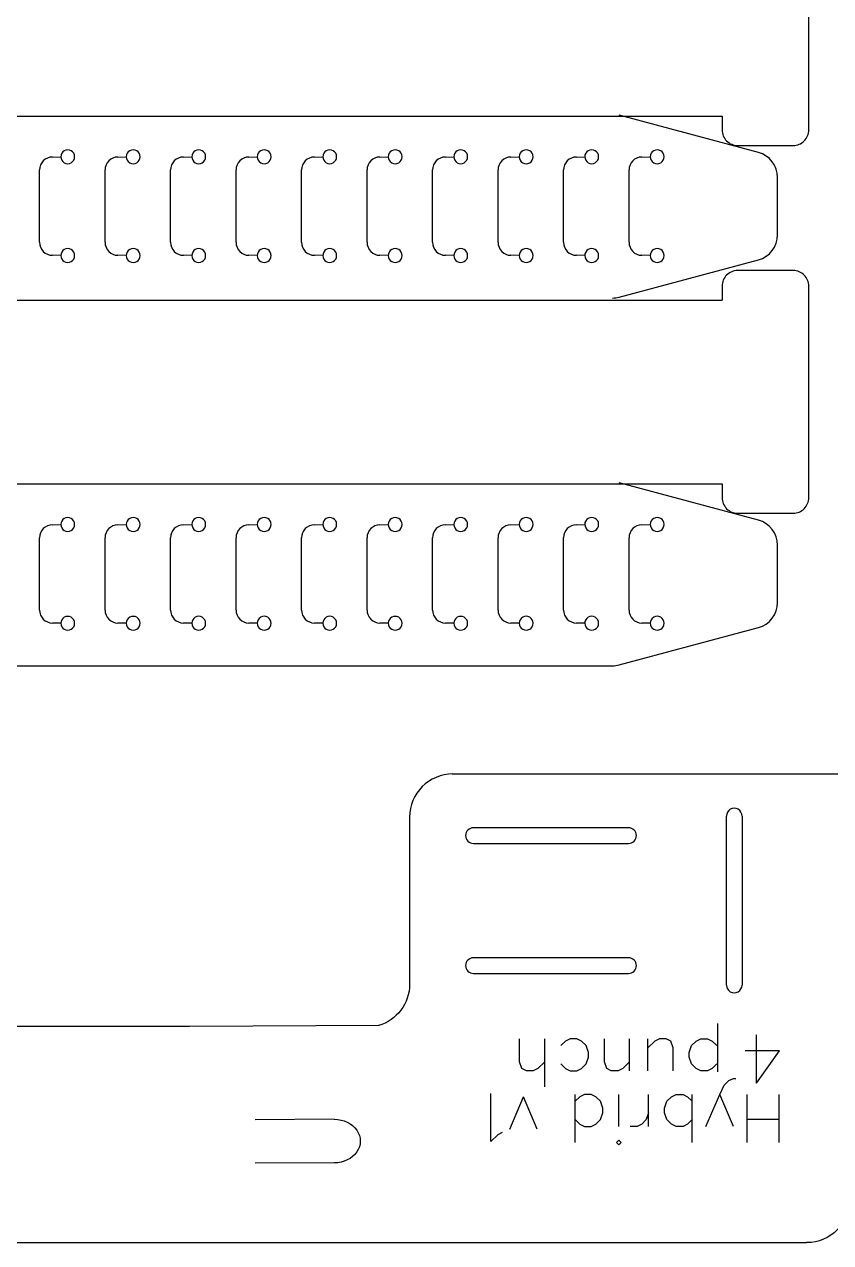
# Model space of a CAD drawing. Extents: x 8 to 984, y 25 to 710.
# Drawn here: x 296.5 to 389.6, y 32.1 to 172.6 of the extents above; entities that cross this region are included whole.
import ezdxf

# ---------------------------------------------------------------- set-up
doc = ezdxf.new("R2010")
doc.units = 0
doc.layers.add('Layer_1', color=7, linetype='CONTINUOUS')

msp = doc.modelspace()

# ---------------------------------------------------------------- linework, layer by layer
at = {"layer": 'Layer_1', "color": 7}
for p, q in [((387.048216, 160.447155), (387.048216, 184.847135)), ((21.761749, 162.047143), (377.04821, 162.047143)), ((381.238601, 157.846274), (365.183394, 162.14824)), ((377.04821, 162.047143), (377.04821, 160.447155)), ((378.848223, 158.647141), (385.248229, 158.647141)), ((383.462133, 148.352442), (383.462133, 154.948478)), ((365.183394, 141.152706), (381.238601, 145.454672)), ((385.248229, 144.216264), (378.848223, 144.216264)), ((377.04821, 142.41625), (377.04821, 140.816262)), ((387.048216, 118.016269), (387.048216, 142.41625)), ((34.461749, 140.816262), (377.04821, 140.816262)), ((21.761749, 119.616258), (377.04821, 119.616258)), ((381.238601, 115.415389), (365.183394, 119.717355)), ((377.04821, 119.616258), (377.04821, 118.016269)), ((378.848223, 116.216256), (385.248229, 116.216256)), ((383.462133, 105.921557), (383.462133, 112.517593)), ((365.183394, 98.721821), (381.238601, 103.023787)), ((21.820484, 98.619586), (364.406947, 98.619586)), ((345.920618, 86.132972), (378.295106, 86.132972)), ((378.295106, 86.132972), (386.801804, 86.132972)), ((386.801804, 86.132972), (395.696911, 86.162473)), ((340.992878, 81.127691), (340.992878, 61.894149)), ((315.599837, 56.995627), (65.413604, 56.995627)), ((337.479185, 57.106884), (315.599837, 56.995627)), ((190.347005, 32.051292), (378.295106, 32.051292)), ((378.295106, 32.051292), (386.801804, 32.051292))]:
    msp.add_line(p, q, dxfattribs=at)
at = {"layer": 'Layer_1', "color": 1}
for p, q in [((299.777018, 157.322399), (300.749414, 157.337745)), ((300.749309, 157.350471), (300.749309, 157.350471)), ((307.333994, 157.322399), (308.306391, 157.337745)), ((308.306285, 157.350471), (308.306285, 157.350471)), ((314.890997, 157.322399), (315.863367, 157.337745)), ((315.863288, 157.350471), (315.863288, 157.350471)), ((322.447973, 157.322399), (323.42037, 157.337745)), ((323.420264, 157.350471), (323.420264, 157.350471)), ((330.004949, 157.322399), (330.977346, 157.337745)), ((330.97724, 157.350471), (330.97724, 157.350471)), ((337.561925, 157.322399), (338.534322, 157.337745)), ((338.534216, 157.350471), (338.534216, 157.350471)), ((345.118902, 157.322399), (346.091298, 157.337745)), ((346.091193, 157.350471), (346.091193, 157.350471)), ((352.675904, 157.322399), (353.648275, 157.337745)), ((353.648195, 157.350471), (353.648195, 157.350471)), ((360.232881, 157.322399), (361.205277, 157.337745)), ((361.205171, 157.350471), (361.205171, 157.350471)), ((367.789857, 157.322399), (368.762254, 157.337745)), ((368.762148, 157.350471), (368.762148, 157.350471)), ((298.300801, 147.478364), (298.300801, 155.822582)), ((305.857778, 147.478364), (305.857778, 155.822582)), ((313.414754, 147.478364), (313.414754, 155.822582)), ((320.97173, 147.478364), (320.97173, 155.822582)), ((328.528706, 147.478364), (328.528706, 155.822582)), ((336.085683, 147.478364), (336.085683, 155.822582)), ((343.642685, 147.478364), (343.642685, 155.822582)), ((351.199662, 147.478364), (351.199662, 155.822582)), ((358.756638, 147.478364), (358.756638, 155.822582)), ((366.313614, 147.478364), (366.313614, 155.822582)), ((300.749414, 145.963149), (299.777018, 145.978494)), ((300.749309, 145.950475), (300.749309, 145.950475)), ((308.306391, 145.963149), (307.333994, 145.978494)), ((308.306285, 145.950475), (308.306285, 145.950475)), ((315.863367, 145.963149), (314.890997, 145.978494)), ((315.863288, 145.950475), (315.863288, 145.950475)), ((323.42037, 145.963149), (322.447973, 145.978494)), ((323.420264, 145.950475), (323.420264, 145.950475)), ((330.977346, 145.963149), (330.004949, 145.978494)), ((330.97724, 145.950475), (330.97724, 145.950475)), ((338.534322, 145.963149), (337.561925, 145.978494)), ((338.534216, 145.950475), (338.534216, 145.950475)), ((346.091298, 145.963149), (345.118902, 145.978494)), ((346.091193, 145.950475), (346.091193, 145.950475)), ((353.648275, 145.963149), (352.675904, 145.978494)), ((353.648195, 145.950475), (353.648195, 145.950475)), ((361.205277, 145.963149), (360.232881, 145.978494)), ((361.205171, 145.950475), (361.205171, 145.950475)), ((368.762254, 145.963149), (367.789857, 145.978494)), ((368.762148, 145.950475), (368.762148, 145.950475)), ((299.777018, 114.891514), (300.749414, 114.90686)), ((300.749309, 114.919586), (300.749309, 114.919586)), ((307.333994, 114.891514), (308.306391, 114.90686)), ((308.306285, 114.919586), (308.306285, 114.919586)), ((314.890997, 114.891514), (315.863367, 114.90686)), ((315.863288, 114.919586), (315.863288, 114.919586)), ((322.447973, 114.891514), (323.42037, 114.90686)), ((323.420264, 114.919586), (323.420264, 114.919586)), ((330.004949, 114.891514), (330.977346, 114.90686)), ((330.97724, 114.919586), (330.97724, 114.919586)), ((337.561925, 114.891514), (338.534322, 114.90686)), ((338.534216, 114.919586), (338.534216, 114.919586)), ((345.118902, 114.891514), (346.091298, 114.90686)), ((346.091193, 114.919586), (346.091193, 114.919586)), ((352.675904, 114.891514), (353.648275, 114.90686)), ((353.648195, 114.919586), (353.648195, 114.919586)), ((360.232881, 114.891514), (361.205277, 114.90686)), ((361.205171, 114.919586), (361.205171, 114.919586)), ((367.789857, 114.891514), (368.762254, 114.90686)), ((368.762148, 114.919586), (368.762148, 114.919586)), ((298.300801, 105.047479), (298.300801, 113.391697)), ((305.857778, 105.047479), (305.857778, 113.391697)), ((313.414754, 105.047479), (313.414754, 113.391697)), ((320.97173, 105.047479), (320.97173, 113.391697)), ((328.528706, 105.047479), (328.528706, 113.391697)), ((336.085683, 105.047479), (336.085683, 113.391697)), ((343.642685, 105.047479), (343.642685, 113.391697)), ((351.199662, 105.047479), (351.199662, 113.391697)), ((358.756638, 105.047479), (358.756638, 113.391697)), ((366.313614, 105.047479), (366.313614, 113.391697)), ((300.749414, 103.532263), (299.777018, 103.547609)), ((300.749309, 103.51959), (300.749309, 103.51959)), ((308.306391, 103.532263), (307.333994, 103.547609)), ((308.306285, 103.51959), (308.306285, 103.51959)), ((315.863367, 103.532263), (314.890997, 103.547609)), ((315.863288, 103.51959), (315.863288, 103.51959)), ((323.42037, 103.532263), (322.447973, 103.547609)), ((323.420264, 103.51959), (323.420264, 103.51959)), ((330.977346, 103.532263), (330.004949, 103.547609)), ((330.97724, 103.51959), (330.97724, 103.51959)), ((338.534322, 103.532263), (337.561925, 103.547609)), ((338.534216, 103.51959), (338.534216, 103.51959)), ((346.091298, 103.532263), (345.118902, 103.547609)), ((346.091193, 103.51959), (346.091193, 103.51959)), ((353.648275, 103.532263), (352.675904, 103.547609)), ((353.648195, 103.51959), (353.648195, 103.51959)), ((361.205277, 103.532263), (360.232881, 103.547609)), ((361.205171, 103.51959), (361.205171, 103.51959)), ((368.762254, 103.532263), (367.789857, 103.547609)), ((368.762148, 103.51959), (368.762148, 103.51959)), ((377.549511, 61.773605), (377.549511, 81.273608)), ((379.349524, 81.273608), (379.349524, 61.773605)), ((347.462628, 79.023618), (347.462628, 79.023618)), ((366.262624, 79.923598), (348.362609, 79.923598)), ((367.16263, 79.023618), (367.16263, 79.023618)), ((348.362609, 78.123611), (366.262624, 78.123611)), ((366.262624, 64.923602), (348.362609, 64.923602)), ((347.462628, 64.023595), (347.462628, 64.023595)), ((367.16263, 64.023595), (367.16263, 64.023595)), ((348.362609, 63.123615), (366.262624, 63.123615)), ((332.300046, 46.285135), (323.175334, 46.238383)), ((332.299649, 41.255432), (323.174328, 41.231884))]:
    msp.add_line(p, q, dxfattribs=at)
at = {"layer": 'Layer_1', "color": 5}
for p, q in [((376.547772, 51.762036), (376.547772, 57.318286)), ((353.682348, 52.9316), (353.682348, 55.577434)), ((356.592764, 50.021184), (356.592764, 55.577434)), ((358.974014, 55.31285), (358.444848, 54.783684)), ((359.503181, 55.577434), (358.974014, 55.31285)), ((360.296931, 55.577434), (359.503181, 55.577434)), ((360.826098, 55.31285), (360.296931, 55.577434)), ((361.355264, 54.783684), (360.826098, 55.31285)), ((363.471931, 52.9316), (363.471931, 55.577434)), ((366.382348, 51.873267), (366.382348, 55.577434)), ((368.499014, 51.873267), (368.499014, 55.577434)), ((369.292764, 55.31285), (368.499014, 54.5191)), ((369.821931, 55.577434), (369.292764, 55.31285)), ((370.615681, 55.577434), (369.821931, 55.577434)), ((371.144848, 55.31285), (370.615681, 55.577434)), ((371.409431, 54.5191), (371.144848, 55.31285)), ((373.526098, 54.783684), (374.055264, 55.31285)), ((374.055264, 55.31285), (374.584431, 55.577434)), ((374.584431, 55.577434), (375.378181, 55.577434)), ((375.378181, 55.577434), (375.907348, 55.31285)), ((375.907348, 55.31285), (376.436514, 54.783684)), ((381.021876, 50.466134), (381.021876, 56.022384)), ((361.619848, 53.989934), (361.355264, 54.783684)), ((361.355264, 52.667017), (361.619848, 53.460767)), ((361.619848, 53.460767), (361.619848, 53.989934)), ((371.409431, 51.873267), (371.409431, 54.5191)), ((373.261514, 53.989934), (373.526098, 54.783684)), ((373.261514, 53.460767), (373.261514, 53.989934)), ((373.526098, 52.667017), (373.261514, 53.460767)), ((383.667709, 54.1703), (379.698959, 54.1703)), ((381.021876, 50.466134), (383.667709, 54.1703)), ((353.946931, 52.13785), (353.682348, 52.9316)), ((354.476098, 51.873267), (353.946931, 52.13785)), ((355.799014, 52.13785), (355.269848, 51.873267)), ((356.592764, 52.9316), (355.799014, 52.13785)), ((358.444848, 52.667017), (358.974014, 52.13785)), ((358.974014, 52.13785), (359.503181, 51.873267)), ((360.296931, 51.873267), (360.826098, 52.13785)), ((360.826098, 52.13785), (361.355264, 52.667017)), ((363.736514, 52.13785), (363.471931, 52.9316)), ((364.265681, 51.873267), (363.736514, 52.13785)), ((365.588598, 52.13785), (365.059431, 51.873267)), ((366.382348, 52.9316), (365.588598, 52.13785)), ((374.055264, 52.13785), (373.526098, 52.667017)), ((374.584431, 51.873267), (374.055264, 52.13785)), ((375.907348, 52.13785), (375.378181, 51.873267)), ((376.436514, 52.667017), (375.907348, 52.13785)), ((355.269848, 51.873267), (354.476098, 51.873267)), ((359.503181, 51.873267), (360.296931, 51.873267)), ((365.059431, 51.873267), (364.265681, 51.873267)), ((375.378181, 51.873267), (374.584431, 51.873267)), ((377.302945, 50.211631), (377.832112, 50.740798)), ((377.832112, 50.740798), (378.361279, 51.005381)), ((378.361279, 51.005381), (378.625862, 51.005381)), ((350.368627, 43.708278), (350.368627, 49.264528)), ((376.773779, 49.153298), (377.302945, 50.211631)), ((352.55382, 45.153697), (354.14132, 48.857864)), ((355.72882, 45.153697), (354.14132, 48.857864)), ((360.105029, 43.597048), (360.105029, 49.153298)), ((360.634195, 48.888714), (360.105029, 48.359548)), ((361.163362, 49.153298), (360.634195, 48.888714)), ((361.957112, 49.153298), (361.163362, 49.153298)), ((362.486279, 48.888714), (361.957112, 49.153298)), ((363.015445, 48.359548), (362.486279, 48.888714)), ((363.280029, 47.565798), (363.015445, 48.359548)), ((365.132112, 45.449131), (365.132112, 49.153298)), ((368.571695, 45.449131), (368.571695, 49.153298)), ((370.423779, 47.565798), (370.688362, 48.359548)), ((370.688362, 48.359548), (371.217529, 48.888714)), ((371.217529, 48.888714), (371.746695, 49.153298)), ((371.746695, 49.153298), (372.540445, 49.153298)), ((372.540445, 49.153298), (373.069612, 48.888714)), ((373.069612, 48.888714), (373.598779, 48.359548)), ((373.598779, 43.597048), (373.598779, 49.153298)), ((375.186279, 45.449131), (376.773779, 49.153298)), ((378.361279, 45.449131), (376.773779, 49.153298)), ((379.948779, 43.597048), (379.948779, 49.153298)), ((383.652945, 43.597048), (383.652945, 49.153298)), ((363.015445, 46.242881), (363.280029, 47.036631)), ((363.280029, 47.036631), (363.280029, 47.565798)), ((368.571695, 47.036631), (368.307112, 46.242881)), ((370.423779, 47.036631), (370.423779, 47.565798)), ((370.688362, 46.242881), (370.423779, 47.036631)), ((360.105029, 46.242881), (360.634195, 45.713714)), ((360.634195, 45.713714), (361.163362, 45.449131)), ((361.163362, 45.449131), (361.957112, 45.449131)), ((361.957112, 45.449131), (362.486279, 45.713714)), ((362.486279, 45.713714), (363.015445, 46.242881)), ((367.248779, 45.449131), (366.455029, 45.449131)), ((367.777945, 45.713714), (367.248779, 45.449131)), ((368.307112, 46.242881), (367.777945, 45.713714)), ((371.217529, 45.713714), (370.688362, 46.242881)), ((371.746695, 45.449131), (371.217529, 45.713714)), ((372.540445, 45.449131), (371.746695, 45.449131)), ((373.069612, 45.713714), (372.540445, 45.449131)), ((373.598779, 46.242881), (373.069612, 45.713714)), ((383.652945, 46.242881), (379.948779, 46.242881)), ((351.162377, 44.502028), (350.368627, 43.708278)), ((351.691543, 44.766612), (351.162377, 44.502028)), ((365.132112, 43.861631), (364.867529, 43.597048)), ((364.867529, 43.597048), (365.132112, 43.332464)), ((365.396695, 43.597048), (365.132112, 43.861631)), ((365.132112, 43.332464), (365.396695, 43.597048))]:
    msp.add_line(p, q, dxfattribs=at)
at = {"layer": 'Layer_1', "color": 7}
for points in [[(377.04821, 160.447155), (377.04821, 159.969767), (377.237837, 159.511932), (377.575419, 159.17435)], [(386.521007, 159.174376), (386.858589, 159.511932), (387.048216, 159.969767), (387.048216, 160.447155)], [(377.575419, 159.17435), (377.912974, 158.836795), (378.370835, 158.647141), (378.848223, 158.647141)], [(385.248229, 158.647141), (385.725617, 158.647141), (386.183452, 158.836795), (386.521007, 159.174376)], [(383.462133, 154.948504), (383.462133, 156.30632), (382.550141, 157.494828), (381.238601, 157.846274)], [(381.238601, 145.454672), (382.550141, 145.806092), (383.462133, 146.994627), (383.462133, 148.352442)], [(377.575419, 143.689055), (377.237837, 143.351499), (377.04821, 142.893664), (377.04821, 142.41625)], [(378.848223, 144.216264), (378.370835, 144.216264), (377.912974, 144.026637), (377.575419, 143.689055)], [(386.521007, 143.689055), (386.183452, 144.02661), (385.725617, 144.216264), (385.248229, 144.216264)], [(387.048216, 142.41625), (387.048216, 142.893638), (386.858589, 143.351473), (386.521007, 143.689055)], [(364.406947, 141.050471), (364.669123, 141.050471), (364.930161, 141.08484), (365.183394, 141.152706)], [(377.04821, 118.016269), (377.04821, 117.538882), (377.237837, 117.081047), (377.575419, 116.743465)], [(377.575419, 116.743465), (377.912974, 116.405909), (378.370835, 116.216256), (378.848223, 116.216256)], [(385.248229, 116.216256), (385.725617, 116.216256), (386.183452, 116.405909), (386.521007, 116.743491)], [(386.521007, 116.743491), (386.858589, 117.081047), (387.048216, 117.538882), (387.048216, 118.016269)], [(383.462133, 112.517619), (383.462133, 113.875434), (382.550141, 115.063943), (381.238601, 115.415389)], [(381.238601, 103.023787), (382.550141, 103.375207), (383.462133, 104.563741), (383.462133, 105.921557)], [(364.406947, 98.619586), (364.669123, 98.619586), (364.930161, 98.653955), (365.183394, 98.721821)], [(345.993265, 86.127945), (343.223236, 86.127945), (340.992878, 83.897693), (340.992878, 81.127691)], [(340.997852, 61.894149), (340.997852, 59.617648), (339.490468, 57.709049), (337.416161, 57.100111)], [(391.802271, 37.051573), (391.802271, 34.281571), (389.572601, 32.051848), (386.802572, 32.051848)]]:
    msp.add_open_spline(points, degree=3, dxfattribs=at)
at = {"layer": 'Layer_1', "color": 1}
for points in [[(301.149306, 158.043283), (300.901788, 157.900381), (300.749309, 157.636274), (300.749309, 157.350471)], [(301.949326, 158.043283), (301.701809, 158.186211), (301.396823, 158.186211), (301.149306, 158.043283)], [(302.349323, 157.350471), (302.349323, 157.636274), (302.196844, 157.900381), (301.949326, 158.043283)], [(308.706282, 158.043283), (308.458764, 157.900381), (308.306285, 157.636274), (308.306285, 157.350471)], [(309.506303, 158.043283), (309.258758, 158.186211), (308.9538, 158.186211), (308.706282, 158.043283)], [(309.9063, 157.350471), (309.9063, 157.636274), (309.75382, 157.900381), (309.506303, 158.043283)], [(316.262332, 158.046008), (316.014338, 157.902366), (315.862123, 157.637041), (315.863288, 157.350471)], [(317.064231, 158.046008), (316.816211, 158.189624), (316.510326, 158.189624), (316.262332, 158.046008)], [(317.463276, 157.350471), (317.463276, 157.637041), (317.312225, 157.902366), (317.064231, 158.046008)], [(323.819388, 158.045823), (323.57142, 157.902233), (323.419179, 157.636989), (323.420264, 157.350471)], [(324.621128, 158.045823), (324.373161, 158.189412), (324.067355, 158.189412), (323.819388, 158.045823)], [(325.020252, 157.350471), (325.020252, 157.636989), (324.869096, 157.902233), (324.621128, 158.045823)], [(331.376364, 158.045823), (331.128396, 157.902233), (330.976155, 157.636989), (330.97724, 157.350471)], [(332.178104, 158.045823), (331.930137, 158.189412), (331.624331, 158.189412), (331.376364, 158.045823)], [(332.577228, 157.350471), (332.577228, 157.636989), (332.426072, 157.902233), (332.178104, 158.045823)], [(338.934213, 158.043283), (338.686696, 157.900381), (338.534216, 157.636274), (338.534216, 157.350471)], [(339.734234, 158.043283), (339.48669, 158.186211), (339.181731, 158.186211), (338.934213, 158.043283)], [(340.134231, 157.350471), (340.134231, 157.636274), (339.981752, 157.900381), (339.734234, 158.043283)], [(346.49119, 158.043283), (346.243672, 157.900381), (346.091193, 157.636274), (346.091193, 157.350471)], [(347.29121, 158.043283), (347.043693, 158.186211), (346.738707, 158.186211), (346.49119, 158.043283)], [(347.691207, 157.350471), (347.691207, 157.636274), (347.538728, 157.900381), (347.29121, 158.043283)], [(354.04724, 158.046008), (353.799246, 157.902366), (353.647031, 157.637041), (353.648195, 157.350471)], [(354.849139, 158.046008), (354.601119, 158.189624), (354.295234, 158.189624), (354.04724, 158.046008)], [(355.248184, 157.350471), (355.248184, 157.637041), (355.097133, 157.902366), (354.849139, 158.046008)], [(361.604295, 158.045823), (361.356328, 157.902233), (361.204087, 157.636989), (361.205171, 157.350471)], [(362.406036, 158.045823), (362.158068, 158.189412), (361.852263, 158.189412), (361.604295, 158.045823)], [(362.80516, 157.350471), (362.80516, 157.636989), (362.654003, 157.902233), (362.406036, 158.045823)], [(369.161272, 158.045823), (368.913304, 157.902233), (368.761063, 157.636989), (368.762148, 157.350471)], [(369.963012, 158.045823), (369.715045, 158.189412), (369.409239, 158.189412), (369.161272, 158.045823)], [(370.362136, 157.350471), (370.362136, 157.636989), (370.21098, 157.902233), (369.963012, 158.045823)], [(299.777018, 157.322399), (298.957974, 157.309434), (298.300801, 156.641732), (298.300801, 155.822582)], [(300.749309, 157.350471), (300.749309, 157.064642), (300.901788, 156.800535), (301.149306, 156.657633)], [(301.149306, 156.657633), (301.396823, 156.514732), (301.701809, 156.514732), (301.949326, 156.657633)], [(301.949326, 156.657633), (302.196844, 156.800535), (302.349323, 157.064642), (302.349323, 157.350471)], [(307.333994, 157.322399), (306.51495, 157.309434), (305.857778, 156.641732), (305.857778, 155.822582)], [(308.306285, 157.350471), (308.306285, 157.064642), (308.458764, 156.800535), (308.706282, 156.657633)], [(308.706282, 156.657633), (308.9538, 156.514732), (309.258758, 156.514732), (309.506302, 156.657633)], [(309.506303, 156.657633), (309.75382, 156.800535), (309.9063, 157.064642), (309.9063, 157.350471)], [(314.890997, 157.322399), (314.071926, 157.309434), (313.414754, 156.641732), (313.414754, 155.822582)], [(315.863288, 157.350471), (315.863288, 157.063875), (316.014338, 156.79855), (316.262332, 156.654935)], [(316.262332, 156.654935), (316.510326, 156.511292), (316.816211, 156.511292), (317.064231, 156.654935)], [(317.064231, 156.654935), (317.312225, 156.79855), (317.46444, 157.063875), (317.463276, 157.350471)], [(322.447973, 157.322399), (321.628902, 157.309434), (320.97173, 156.641732), (320.97173, 155.822582)], [(323.420264, 157.350471), (323.420264, 157.063928), (323.57142, 156.798683), (323.819388, 156.655093)], [(323.819388, 156.655093), (324.067355, 156.511504), (324.373161, 156.511504), (324.621128, 156.655093)], [(324.621128, 156.655093), (324.869096, 156.798683), (325.021337, 157.063928), (325.020252, 157.350471)], [(330.004949, 157.322399), (329.185879, 157.309434), (328.528706, 156.641732), (328.528706, 155.822582)], [(330.97724, 157.350471), (330.97724, 157.063928), (331.128396, 156.798683), (331.376364, 156.655093)], [(331.376364, 156.655093), (331.624331, 156.511504), (331.930137, 156.511504), (332.178104, 156.655093)], [(332.178104, 156.655093), (332.426072, 156.798683), (332.578313, 157.063928), (332.577228, 157.350471)], [(337.561925, 157.322399), (336.742855, 157.309434), (336.085683, 156.641732), (336.085683, 155.822582)], [(338.534216, 157.350471), (338.534216, 157.064642), (338.686696, 156.800535), (338.934213, 156.657633)], [(338.934213, 156.657633), (339.181731, 156.514732), (339.48669, 156.514732), (339.734234, 156.657633)], [(339.734234, 156.657633), (339.981752, 156.800535), (340.134231, 157.064642), (340.134231, 157.350471)], [(345.118902, 157.322399), (344.299858, 157.309434), (343.642685, 156.641732), (343.642685, 155.822582)], [(346.091193, 157.350471), (346.091193, 157.064642), (346.243672, 156.800535), (346.49119, 156.657633)], [(346.49119, 156.657633), (346.738707, 156.514732), (347.043693, 156.514732), (347.29121, 156.657633)], [(347.29121, 156.657633), (347.538728, 156.800535), (347.691207, 157.064642), (347.691207, 157.350471)], [(352.675904, 157.322399), (351.856834, 157.309434), (351.199662, 156.641732), (351.199662, 155.822582)], [(353.648195, 157.350471), (353.648195, 157.063875), (353.799246, 156.79855), (354.04724, 156.654935)], [(354.04724, 156.654935), (354.295234, 156.511292), (354.601119, 156.511292), (354.849139, 156.654935)], [(354.849139, 156.654935), (355.097133, 156.79855), (355.249348, 157.063875), (355.248184, 157.350471)], [(360.232881, 157.322399), (359.41381, 157.309434), (358.756638, 156.641732), (358.756638, 155.822582)], [(361.205171, 157.350471), (361.205171, 157.063928), (361.356328, 156.798683), (361.604295, 156.655093)], [(361.604295, 156.655093), (361.852263, 156.511504), (362.158068, 156.511504), (362.406036, 156.655093)], [(362.406036, 156.655093), (362.654003, 156.798683), (362.806245, 157.063928), (362.80516, 157.350471)], [(367.789857, 157.322399), (366.970786, 157.309434), (366.313614, 156.641732), (366.313614, 155.822582)], [(368.762148, 157.350471), (368.762148, 157.063928), (368.913304, 156.798683), (369.161272, 156.655093)], [(369.161272, 156.655093), (369.409239, 156.511504), (369.715045, 156.511504), (369.963012, 156.655093)], [(369.963012, 156.655093), (370.21098, 156.798683), (370.363221, 157.063928), (370.362136, 157.350471)], [(298.300801, 147.478364), (298.300801, 146.659188), (298.957974, 145.991538), (299.777018, 145.978547)], [(301.149306, 146.643286), (300.901788, 146.500385), (300.749309, 146.236278), (300.749309, 145.950475)], [(301.949326, 146.643286), (301.701809, 146.786214), (301.396823, 146.786214), (301.149306, 146.643286)], [(302.349323, 145.950475), (302.349323, 146.236278), (302.196844, 146.500385), (301.949326, 146.643286)], [(305.857778, 147.478364), (305.857778, 146.659188), (306.51495, 145.991538), (307.333994, 145.978547)], [(308.706282, 146.643286), (308.458764, 146.500385), (308.306285, 146.236278), (308.306285, 145.950475)], [(309.506303, 146.643286), (309.258758, 146.786214), (308.9538, 146.786214), (308.706282, 146.643286)], [(309.9063, 145.950475), (309.9063, 146.236278), (309.75382, 146.500385), (309.506303, 146.643286)], [(313.414754, 147.478364), (313.414754, 146.659188), (314.071926, 145.991512), (314.890997, 145.978547)], [(316.262332, 146.645985), (316.014338, 146.502369), (315.862123, 146.237045), (315.863288, 145.950475)], [(317.064231, 146.645985), (316.816211, 146.789628), (316.510326, 146.789628), (316.262332, 146.645985)], [(317.463276, 145.950475), (317.463276, 146.237045), (317.312225, 146.502369), (317.064231, 146.645985)], [(320.97173, 147.478364), (320.97173, 146.659188), (321.628902, 145.991512), (322.447973, 145.978547)], [(323.819388, 146.645826), (323.57142, 146.502237), (323.419179, 146.236992), (323.420264, 145.950475)], [(324.621128, 146.645826), (324.373161, 146.789416), (324.067355, 146.789416), (323.819388, 146.645826)], [(325.020252, 145.950475), (325.020252, 146.236992), (324.869096, 146.502237), (324.621128, 146.645826)], [(328.528706, 147.478364), (328.528706, 146.659188), (329.185879, 145.991512), (330.004949, 145.978547)], [(331.376364, 146.645826), (331.128396, 146.502237), (330.976155, 146.236992), (330.97724, 145.950475)], [(332.178104, 146.645826), (331.930137, 146.789416), (331.624331, 146.789416), (331.376364, 146.645826)], [(332.577228, 145.950475), (332.577228, 146.236992), (332.426072, 146.502237), (332.178104, 146.645826)], [(336.085683, 147.478364), (336.085683, 146.659188), (336.742855, 145.991512), (337.561925, 145.978547)], [(338.934213, 146.643286), (338.686696, 146.500385), (338.534216, 146.236278), (338.534216, 145.950475)], [(339.734234, 146.643286), (339.48669, 146.786214), (339.181731, 146.786214), (338.934213, 146.643286)], [(340.134231, 145.950475), (340.134231, 146.236278), (339.981752, 146.500385), (339.734234, 146.643286)], [(343.642685, 147.478364), (343.642685, 146.659188), (344.299858, 145.991538), (345.118902, 145.978547)], [(346.49119, 146.643286), (346.243672, 146.500385), (346.091193, 146.236278), (346.091193, 145.950475)], [(347.29121, 146.643286), (347.043693, 146.786214), (346.738707, 146.786214), (346.49119, 146.643286)], [(347.691207, 145.950475), (347.691207, 146.236278), (347.538728, 146.500385), (347.29121, 146.643286)], [(351.199662, 147.478364), (351.199662, 146.659188), (351.856834, 145.991512), (352.675904, 145.978547)], [(354.04724, 146.645985), (353.799246, 146.502369), (353.647031, 146.237045), (353.648195, 145.950475)], [(354.849139, 146.645985), (354.601119, 146.789628), (354.295234, 146.789628), (354.04724, 146.645985)], [(355.248184, 145.950475), (355.248184, 146.237045), (355.097133, 146.502369), (354.849139, 146.645985)], [(358.756638, 147.478364), (358.756638, 146.659188), (359.41381, 145.991512), (360.232881, 145.978547)], [(361.604295, 146.645826), (361.356328, 146.502237), (361.204087, 146.236992), (361.205171, 145.950475)], [(362.406036, 146.645826), (362.158068, 146.789416), (361.852263, 146.789416), (361.604295, 146.645826)], [(362.80516, 145.950475), (362.80516, 146.236992), (362.654003, 146.502237), (362.406036, 146.645826)], [(366.313614, 147.478364), (366.313614, 146.659188), (366.970786, 145.991512), (367.789857, 145.978547)], [(369.161272, 146.645826), (368.913304, 146.502237), (368.761063, 146.236992), (368.762148, 145.950475)], [(369.963012, 146.645826), (369.715045, 146.789416), (369.409239, 146.789416), (369.161272, 146.645826)], [(370.362136, 145.950475), (370.362136, 146.236992), (370.21098, 146.502237), (369.963012, 146.645826)], [(300.749309, 145.950475), (300.749309, 145.664646), (300.901788, 145.400539), (301.149306, 145.257637)], [(301.149306, 145.257637), (301.396823, 145.114736), (301.701809, 145.114736), (301.949326, 145.257637)], [(301.949326, 145.257637), (302.196844, 145.400539), (302.349323, 145.664646), (302.349323, 145.950475)], [(308.306285, 145.950475), (308.306285, 145.664646), (308.458764, 145.400539), (308.706282, 145.257637)], [(308.706282, 145.257637), (308.9538, 145.114736), (309.258758, 145.114736), (309.506302, 145.257637)], [(309.506303, 145.257637), (309.75382, 145.400539), (309.9063, 145.664646), (309.9063, 145.950475)], [(315.863288, 145.950475), (315.863288, 145.663878), (316.014338, 145.398554), (316.262332, 145.254938)], [(316.262332, 145.254938), (316.510326, 145.111296), (316.816211, 145.111296), (317.064231, 145.254938)], [(317.064231, 145.254938), (317.312225, 145.398554), (317.46444, 145.663878), (317.463276, 145.950475)], [(323.420264, 145.950475), (323.420264, 145.663931), (323.57142, 145.398686), (323.819388, 145.255097)], [(323.819388, 145.255097), (324.067355, 145.111508), (324.373161, 145.111508), (324.621128, 145.255097)], [(324.621128, 145.255097), (324.869096, 145.398686), (325.021337, 145.663931), (325.020252, 145.950475)], [(330.97724, 145.950475), (330.97724, 145.663931), (331.128396, 145.398686), (331.376364, 145.255097)], [(331.376364, 145.255097), (331.624331, 145.111508), (331.930137, 145.111508), (332.178104, 145.255097)], [(332.178104, 145.255097), (332.426072, 145.398686), (332.578313, 145.663931), (332.577228, 145.950475)], [(338.534216, 145.950475), (338.534216, 145.664646), (338.686696, 145.400539), (338.934213, 145.257637)], [(338.934213, 145.257637), (339.181731, 145.114736), (339.48669, 145.114736), (339.734234, 145.257637)], [(339.734234, 145.257637), (339.981752, 145.400539), (340.134231, 145.664646), (340.134231, 145.950475)], [(346.091193, 145.950475), (346.091193, 145.664646), (346.243672, 145.400539), (346.49119, 145.257637)], [(346.49119, 145.257637), (346.738707, 145.114736), (347.043693, 145.114736), (347.29121, 145.257637)], [(347.29121, 145.257637), (347.538728, 145.400539), (347.691207, 145.664646), (347.691207, 145.950475)], [(353.648195, 145.950475), (353.648195, 145.663878), (353.799246, 145.398554), (354.04724, 145.254938)], [(354.04724, 145.254938), (354.295234, 145.111296), (354.601119, 145.111296), (354.849139, 145.254938)], [(354.849139, 145.254938), (355.097133, 145.398554), (355.249348, 145.663878), (355.248184, 145.950475)], [(361.205171, 145.950475), (361.205171, 145.663931), (361.356328, 145.398686), (361.604295, 145.255097)], [(361.604295, 145.255097), (361.852263, 145.111508), (362.158068, 145.111508), (362.406036, 145.255097)], [(362.406036, 145.255097), (362.654003, 145.398686), (362.806245, 145.663931), (362.80516, 145.950475)], [(368.762148, 145.950475), (368.762148, 145.663931), (368.913304, 145.398686), (369.161272, 145.255097)], [(369.161272, 145.255097), (369.409239, 145.111508), (369.715045, 145.111508), (369.963012, 145.255097)], [(369.963012, 145.255097), (370.21098, 145.398686), (370.363221, 145.663931), (370.362136, 145.950475)], [(301.149306, 115.612398), (300.901788, 115.469496), (300.749309, 115.205389), (300.749309, 114.919586)], [(301.949326, 115.612398), (301.701809, 115.755325), (301.396823, 115.755325), (301.149306, 115.612398)], [(302.349323, 114.919586), (302.349323, 115.205389), (302.196844, 115.469496), (301.949326, 115.612398)], [(308.706282, 115.612398), (308.458764, 115.469496), (308.306285, 115.205389), (308.306285, 114.919586)], [(309.506303, 115.612398), (309.258758, 115.755325), (308.9538, 115.755325), (308.706282, 115.612398)], [(309.9063, 114.919586), (309.9063, 115.205389), (309.75382, 115.469496), (309.506303, 115.612398)], [(316.262332, 115.615123), (316.014338, 115.47148), (315.862123, 115.206156), (315.863288, 114.919586)], [(317.064231, 115.615123), (316.816211, 115.758739), (316.510326, 115.758739), (316.262332, 115.615123)], [(317.463276, 114.919586), (317.463276, 115.206156), (317.312225, 115.47148), (317.064231, 115.615123)], [(323.819388, 115.614938), (323.57142, 115.471348), (323.419179, 115.206103), (323.420264, 114.919586)], [(324.621128, 115.614938), (324.373161, 115.758527), (324.067355, 115.758527), (323.819388, 115.614938)], [(325.020252, 114.919586), (325.020252, 115.206103), (324.869096, 115.471348), (324.621128, 115.614938)], [(331.376364, 115.614938), (331.128396, 115.471348), (330.976155, 115.206103), (330.97724, 114.919586)], [(332.178104, 115.614938), (331.930137, 115.758527), (331.624331, 115.758527), (331.376364, 115.614938)], [(332.577228, 114.919586), (332.577228, 115.206103), (332.426072, 115.471348), (332.178104, 115.614938)], [(338.934213, 115.612398), (338.686696, 115.469496), (338.534216, 115.205389), (338.534216, 114.919586)], [(339.734234, 115.612398), (339.48669, 115.755325), (339.181731, 115.755325), (338.934213, 115.612398)], [(340.134231, 114.919586), (340.134231, 115.205389), (339.981752, 115.469496), (339.734234, 115.612398)], [(346.49119, 115.612398), (346.243672, 115.469496), (346.091193, 115.205389), (346.091193, 114.919586)], [(347.29121, 115.612398), (347.043693, 115.755325), (346.738707, 115.755325), (346.49119, 115.612398)], [(347.691207, 114.919586), (347.691207, 115.205389), (347.538728, 115.469496), (347.29121, 115.612398)], [(354.04724, 115.615123), (353.799246, 115.47148), (353.647031, 115.206156), (353.648195, 114.919586)], [(354.849139, 115.615123), (354.601119, 115.758739), (354.295234, 115.758739), (354.04724, 115.615123)], [(355.248184, 114.919586), (355.248184, 115.206156), (355.097133, 115.47148), (354.849139, 115.615123)], [(361.604295, 115.614938), (361.356328, 115.471348), (361.204087, 115.206103), (361.205171, 114.919586)], [(362.406036, 115.614938), (362.158068, 115.758527), (361.852263, 115.758527), (361.604295, 115.614938)], [(362.80516, 114.919586), (362.80516, 115.206103), (362.654003, 115.471348), (362.406036, 115.614938)], [(369.161272, 115.614938), (368.913304, 115.471348), (368.761063, 115.206103), (368.762148, 114.919586)], [(369.963012, 115.614938), (369.715045, 115.758527), (369.409239, 115.758527), (369.161272, 115.614938)], [(370.362136, 114.919586), (370.362136, 115.206103), (370.21098, 115.471348), (369.963012, 115.614938)], [(299.777018, 114.891514), (298.957974, 114.878549), (298.300801, 114.210847), (298.300801, 113.391697)], [(300.749309, 114.919586), (300.749309, 114.633757), (300.901788, 114.36965), (301.149306, 114.226748)], [(301.149306, 114.226748), (301.396823, 114.083847), (301.701809, 114.083847), (301.949326, 114.226748)], [(301.949326, 114.226748), (302.196844, 114.36965), (302.349323, 114.633757), (302.349323, 114.919586)], [(307.333994, 114.891514), (306.51495, 114.878549), (305.857778, 114.210847), (305.857778, 113.391697)], [(308.306285, 114.919586), (308.306285, 114.633757), (308.458764, 114.36965), (308.706282, 114.226748)], [(308.706282, 114.226748), (308.9538, 114.083847), (309.258758, 114.083847), (309.506302, 114.226748)], [(309.506303, 114.226748), (309.75382, 114.36965), (309.9063, 114.633757), (309.9063, 114.919586)], [(314.890997, 114.891514), (314.071926, 114.878549), (313.414754, 114.210847), (313.414754, 113.391697)], [(315.863288, 114.919586), (315.863288, 114.632989), (316.014338, 114.367665), (316.262332, 114.224049)], [(316.262332, 114.224049), (316.510326, 114.080407), (316.816211, 114.080407), (317.064231, 114.224049)], [(317.064231, 114.224049), (317.312225, 114.367665), (317.46444, 114.632989), (317.463276, 114.919586)], [(322.447973, 114.891514), (321.628902, 114.878549), (320.97173, 114.210847), (320.97173, 113.391697)], [(323.420264, 114.919586), (323.420264, 114.633042), (323.57142, 114.367798), (323.819388, 114.224208)], [(323.819388, 114.224208), (324.067355, 114.080619), (324.373161, 114.080619), (324.621128, 114.224208)], [(324.621128, 114.224208), (324.869096, 114.367798), (325.021337, 114.633042), (325.020252, 114.919586)], [(330.004949, 114.891514), (329.185879, 114.878549), (328.528706, 114.210847), (328.528706, 113.391697)], [(330.97724, 114.919586), (330.97724, 114.633042), (331.128396, 114.367798), (331.376364, 114.224208)], [(331.376364, 114.224208), (331.624331, 114.080619), (331.930137, 114.080619), (332.178104, 114.224208)], [(332.178104, 114.224208), (332.426072, 114.367798), (332.578313, 114.633042), (332.577228, 114.919586)], [(337.561925, 114.891514), (336.742855, 114.878549), (336.085683, 114.210847), (336.085683, 113.391697)], [(338.534216, 114.919586), (338.534216, 114.633757), (338.686696, 114.36965), (338.934213, 114.226748)], [(338.934213, 114.226748), (339.181731, 114.083847), (339.48669, 114.083847), (339.734234, 114.226748)], [(339.734234, 114.226748), (339.981752, 114.36965), (340.134231, 114.633757), (340.134231, 114.919586)], [(345.118902, 114.891514), (344.299858, 114.878549), (343.642685, 114.210847), (343.642685, 113.391697)], [(346.091193, 114.919586), (346.091193, 114.633757), (346.243672, 114.36965), (346.49119, 114.226748)], [(346.49119, 114.226748), (346.738707, 114.083847), (347.043693, 114.083847), (347.29121, 114.226748)], [(347.29121, 114.226748), (347.538728, 114.36965), (347.691207, 114.633757), (347.691207, 114.919586)], [(352.675904, 114.891514), (351.856834, 114.878549), (351.199662, 114.210847), (351.199662, 113.391697)], [(353.648195, 114.919586), (353.648195, 114.632989), (353.799246, 114.367665), (354.04724, 114.224049)], [(354.04724, 114.224049), (354.295234, 114.080407), (354.601119, 114.080407), (354.849139, 114.224049)], [(354.849139, 114.224049), (355.097133, 114.367665), (355.249348, 114.632989), (355.248184, 114.919586)], [(360.232881, 114.891514), (359.41381, 114.878549), (358.756638, 114.210847), (358.756638, 113.391697)], [(361.205171, 114.919586), (361.205171, 114.633042), (361.356328, 114.367798), (361.604295, 114.224208)], [(361.604295, 114.224208), (361.852263, 114.080619), (362.158068, 114.080619), (362.406036, 114.224208)], [(362.406036, 114.224208), (362.654003, 114.367798), (362.806245, 114.633042), (362.80516, 114.919586)], [(367.789857, 114.891514), (366.970786, 114.878549), (366.313614, 114.210847), (366.313614, 113.391697)], [(368.762148, 114.919586), (368.762148, 114.633042), (368.913304, 114.367798), (369.161272, 114.224208)], [(369.161272, 114.224208), (369.409239, 114.080619), (369.715045, 114.080619), (369.963012, 114.224208)], [(369.963012, 114.224208), (370.21098, 114.367798), (370.363221, 114.633042), (370.362136, 114.919586)], [(298.300801, 105.047479), (298.300801, 104.228303), (298.957974, 103.560653), (299.777018, 103.547662)], [(301.149306, 104.212401), (300.901788, 104.0695), (300.749309, 103.805393), (300.749309, 103.51959)], [(301.949326, 104.212401), (301.701809, 104.355329), (301.396823, 104.355329), (301.149306, 104.212401)], [(302.349323, 103.51959), (302.349323, 103.805393), (302.196844, 104.0695), (301.949326, 104.212401)], [(305.857778, 105.047479), (305.857778, 104.228303), (306.51495, 103.560653), (307.333994, 103.547662)], [(308.706282, 104.212401), (308.458764, 104.0695), (308.306285, 103.805393), (308.306285, 103.51959)], [(309.506303, 104.212401), (309.258758, 104.355329), (308.9538, 104.355329), (308.706282, 104.212401)], [(309.9063, 103.51959), (309.9063, 103.805393), (309.75382, 104.0695), (309.506303, 104.212401)], [(313.414754, 105.047479), (313.414754, 104.228303), (314.071926, 103.560627), (314.890997, 103.547662)], [(316.262332, 104.2151), (316.014338, 104.071484), (315.862123, 103.80616), (315.863288, 103.51959)], [(317.064231, 104.2151), (316.816211, 104.358742), (316.510326, 104.358742), (316.262332, 104.2151)], [(317.463276, 103.51959), (317.463276, 103.80616), (317.312225, 104.071484), (317.064231, 104.2151)], [(320.97173, 105.047479), (320.97173, 104.228303), (321.628902, 103.560627), (322.447973, 103.547662)], [(323.819388, 104.214941), (323.57142, 104.071352), (323.419179, 103.806107), (323.420264, 103.51959)], [(324.621128, 104.214941), (324.373161, 104.358531), (324.067355, 104.358531), (323.819388, 104.214941)], [(325.020252, 103.51959), (325.020252, 103.806107), (324.869096, 104.071352), (324.621128, 104.214941)], [(328.528706, 105.047479), (328.528706, 104.228303), (329.185879, 103.560627), (330.004949, 103.547662)], [(331.376364, 104.214941), (331.128396, 104.071352), (330.976155, 103.806107), (330.97724, 103.51959)], [(332.178104, 104.214941), (331.930137, 104.358531), (331.624331, 104.358531), (331.376364, 104.214941)], [(332.577228, 103.51959), (332.577228, 103.806107), (332.426072, 104.071352), (332.178104, 104.214941)], [(336.085683, 105.047479), (336.085683, 104.228303), (336.742855, 103.560627), (337.561925, 103.547662)], [(338.934213, 104.212401), (338.686696, 104.0695), (338.534216, 103.805393), (338.534216, 103.51959)], [(339.734234, 104.212401), (339.48669, 104.355329), (339.181731, 104.355329), (338.934213, 104.212401)], [(340.134231, 103.51959), (340.134231, 103.805393), (339.981752, 104.0695), (339.734234, 104.212401)], [(343.642685, 105.047479), (343.642685, 104.228303), (344.299858, 103.560653), (345.118902, 103.547662)], [(346.49119, 104.212401), (346.243672, 104.0695), (346.091193, 103.805393), (346.091193, 103.51959)], [(347.29121, 104.212401), (347.043693, 104.355329), (346.738707, 104.355329), (346.49119, 104.212401)], [(347.691207, 103.51959), (347.691207, 103.805393), (347.538728, 104.0695), (347.29121, 104.212401)], [(351.199662, 105.047479), (351.199662, 104.228303), (351.856834, 103.560627), (352.675904, 103.547662)], [(354.04724, 104.2151), (353.799246, 104.071484), (353.647031, 103.80616), (353.648195, 103.51959)], [(354.849139, 104.2151), (354.601119, 104.358742), (354.295234, 104.358742), (354.04724, 104.2151)], [(355.248184, 103.51959), (355.248184, 103.80616), (355.097133, 104.071484), (354.849139, 104.2151)], [(358.756638, 105.047479), (358.756638, 104.228303), (359.41381, 103.560627), (360.232881, 103.547662)], [(361.604295, 104.214941), (361.356328, 104.071352), (361.204087, 103.806107), (361.205171, 103.51959)], [(362.406036, 104.214941), (362.158068, 104.358531), (361.852263, 104.358531), (361.604295, 104.214941)], [(362.80516, 103.51959), (362.80516, 103.806107), (362.654003, 104.071352), (362.406036, 104.214941)], [(366.313614, 105.047479), (366.313614, 104.228303), (366.970786, 103.560627), (367.789857, 103.547662)], [(369.161272, 104.214941), (368.913304, 104.071352), (368.761063, 103.806107), (368.762148, 103.51959)], [(369.963012, 104.214941), (369.715045, 104.358531), (369.409239, 104.358531), (369.161272, 104.214941)], [(370.362136, 103.51959), (370.362136, 103.806107), (370.21098, 104.071352), (369.963012, 104.214941)], [(300.749309, 103.51959), (300.749309, 103.23376), (300.901788, 102.969653), (301.149306, 102.826752)], [(301.149306, 102.826752), (301.396823, 102.68385), (301.701809, 102.68385), (301.949326, 102.826752)], [(301.949326, 102.826752), (302.196844, 102.969653), (302.349323, 103.23376), (302.349323, 103.51959)], [(308.306285, 103.51959), (308.306285, 103.23376), (308.458764, 102.969653), (308.706282, 102.826752)], [(308.706282, 102.826752), (308.9538, 102.68385), (309.258758, 102.68385), (309.506302, 102.826752)], [(309.506303, 102.826752), (309.75382, 102.969653), (309.9063, 103.23376), (309.9063, 103.51959)], [(315.863288, 103.51959), (315.863288, 103.232993), (316.014338, 102.967669), (316.262332, 102.824053)], [(316.262332, 102.824053), (316.510326, 102.680411), (316.816211, 102.680411), (317.064231, 102.824053)], [(317.064231, 102.824053), (317.312225, 102.967669), (317.46444, 103.232993), (317.463276, 103.51959)], [(323.420264, 103.51959), (323.420264, 103.233046), (323.57142, 102.967801), (323.819388, 102.824212)], [(323.819388, 102.824212), (324.067355, 102.680623), (324.373161, 102.680623), (324.621128, 102.824212)], [(324.621128, 102.824212), (324.869096, 102.967801), (325.021337, 103.233046), (325.020252, 103.51959)], [(330.97724, 103.51959), (330.97724, 103.233046), (331.128396, 102.967801), (331.376364, 102.824212)], [(331.376364, 102.824212), (331.624331, 102.680623), (331.930137, 102.680623), (332.178104, 102.824212)], [(332.178104, 102.824212), (332.426072, 102.967801), (332.578313, 103.233046), (332.577228, 103.51959)], [(338.534216, 103.51959), (338.534216, 103.23376), (338.686696, 102.969653), (338.934213, 102.826752)], [(338.934213, 102.826752), (339.181731, 102.68385), (339.48669, 102.68385), (339.734234, 102.826752)], [(339.734234, 102.826752), (339.981752, 102.969653), (340.134231, 103.23376), (340.134231, 103.51959)], [(346.091193, 103.51959), (346.091193, 103.23376), (346.243672, 102.969653), (346.49119, 102.826752)], [(346.49119, 102.826752), (346.738707, 102.68385), (347.043693, 102.68385), (347.29121, 102.826752)], [(347.29121, 102.826752), (347.538728, 102.969653), (347.691207, 103.23376), (347.691207, 103.51959)], [(353.648195, 103.51959), (353.648195, 103.232993), (353.799246, 102.967669), (354.04724, 102.824053)], [(354.04724, 102.824053), (354.295234, 102.680411), (354.601119, 102.680411), (354.849139, 102.824053)], [(354.849139, 102.824053), (355.097133, 102.967669), (355.249348, 103.232993), (355.248184, 103.51959)], [(361.205171, 103.51959), (361.205171, 103.233046), (361.356328, 102.967801), (361.604295, 102.824212)], [(361.604295, 102.824212), (361.852263, 102.680623), (362.158068, 102.680623), (362.406036, 102.824212)], [(362.406036, 102.824212), (362.654003, 102.967801), (362.806245, 103.233046), (362.80516, 103.51959)], [(368.762148, 103.51959), (368.762148, 103.233046), (368.913304, 102.967801), (369.161272, 102.824212)], [(369.161272, 102.824212), (369.409239, 102.680623), (369.715045, 102.680623), (369.963012, 102.824212)], [(369.963012, 102.824212), (370.21098, 102.967801), (370.363221, 103.233046), (370.362136, 103.51959)], [(377.999514, 82.053018), (377.72104, 81.892257), (377.549511, 81.59513), (377.549511, 81.273608)], [(378.899521, 82.053018), (378.621047, 82.213805), (378.277961, 82.213805), (377.999514, 82.053018)], [(379.349524, 81.273608), (379.349524, 81.59513), (379.177968, 81.892257), (378.899521, 82.053018)], [(347.462628, 79.023618), (347.462602, 78.526572), (347.865536, 78.123611), (348.362609, 78.123611)], [(348.362609, 79.923598), (347.865562, 79.923572), (347.462628, 79.520638), (347.462628, 79.023618)], [(367.16263, 79.023618), (367.162604, 79.520664), (366.75967, 79.923598), (366.262624, 79.923598)], [(366.899026, 78.387216), (367.067804, 78.555994), (367.16263, 78.784911), (367.16263, 79.023618)], [(366.262624, 78.123611), (366.501304, 78.123611), (366.730222, 78.218412), (366.899026, 78.387216)], [(348.362609, 64.923602), (347.865536, 64.923575), (347.462602, 64.520641), (347.462628, 64.023595)], [(366.899026, 64.659998), (366.730222, 64.828775), (366.501304, 64.923602), (366.262624, 64.923602)], [(347.462628, 64.023595), (347.462628, 63.526549), (347.865562, 63.123615), (348.362609, 63.123615)], [(366.262624, 63.123615), (366.75967, 63.123615), (367.162604, 63.526549), (367.16263, 64.023595)], [(367.16263, 64.023595), (367.16263, 64.262276), (367.067804, 64.491193), (366.899026, 64.659998)], [(377.549511, 61.773605), (377.549511, 61.452057), (377.72104, 61.15493), (377.999514, 60.994169)], [(377.999514, 60.994169), (378.277961, 60.833408), (378.621047, 60.833408), (378.899521, 60.994169)], [(378.899521, 60.994169), (379.177968, 61.15493), (379.349524, 61.452057), (379.349524, 61.773605)], [(332.301368, 46.285135), (333.37428, 46.285135), (334.365648, 45.805789), (334.90209, 45.02765)], [(334.90209, 45.02765), (335.438559, 44.249536), (335.438559, 43.290845), (334.90209, 42.512706)], [(334.90209, 42.512706), (334.365648, 41.734566), (333.374227, 41.255432), (332.301316, 41.255432)]]:
    msp.add_open_spline(points, degree=3, dxfattribs=at)

doc.saveas('drawing.dxf')
